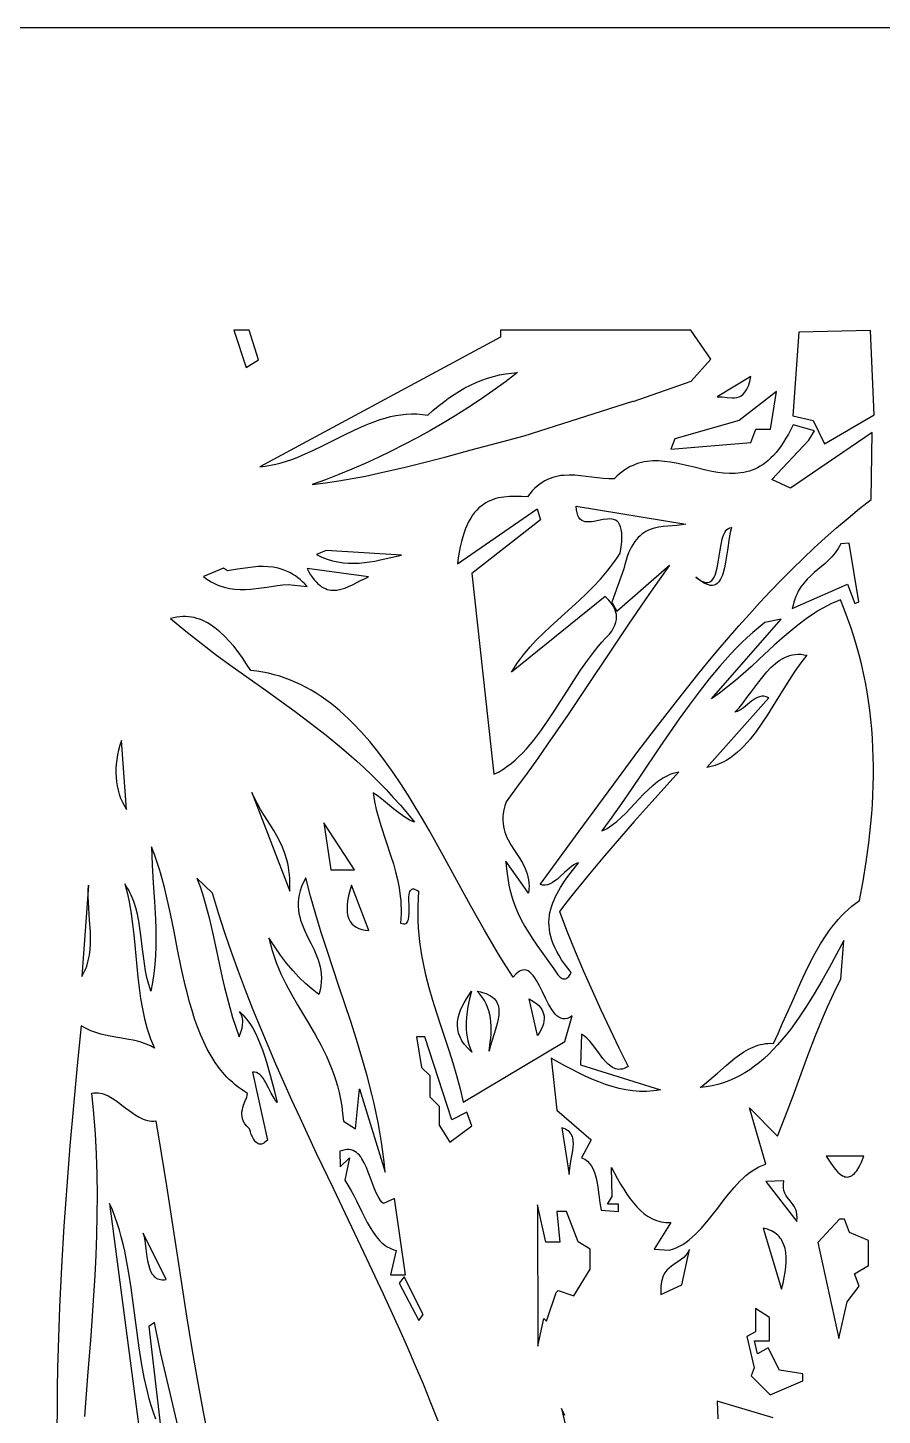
# Model space of a CAD drawing. Header units: metres. Extents: x 0 to 50, y -0.1 to 49.9.
# Drawn here: x 16.39 to 25.52, y 35.11 to 49.94 of the extents above; entities that cross this region are included whole.
import ezdxf

# ---------------------------------------------------------------- set-up
doc = ezdxf.new("R2010")
doc.units = ezdxf.units.M

msp = doc.modelspace()

# ---------------------------------------------------------------- linework, layer by layer
for points in [[(47, 49.940733), (3, 49.940733)], [(18.590911, 46.70711), (18.722612, 46.309403), (18.85451, 46.38999), (18.752898, 46.70711), (18.590911, 46.70711)], [(18.867595, 45.249042), (18.867595, 45.249042), (18.925374, 45.255249), (18.98282, 45.264554), (19.039957, 45.276719), (19.096807, 45.291504), (19.153391, 45.308671), (19.209733, 45.327981), (19.265853, 45.349195), (19.321775, 45.372075), (19.433112, 45.421874), (19.543922, 45.475468), (19.764666, 45.586398), (19.874956, 45.639912), (19.985429, 45.689579), (20.040789, 45.712372), (20.096261, 45.733486), (20.151867, 45.752683), (20.20763, 45.769724), (20.263572, 45.78437), (20.319714, 45.796382), (20.37608, 45.805521), (20.432691, 45.811549), (20.48957, 45.814226), (20.546738, 45.813314), (20.604218, 45.808574), (20.662032, 45.799766), (20.662032, 45.799766), (20.716976, 45.84911), (20.772497, 45.896046), (20.828617, 45.940494), (20.885359, 45.982371), (20.942742, 46.021596), (21.00079, 46.058087), (21.059524, 46.091764), (21.118966, 46.122543), (21.179137, 46.150344), (21.240059, 46.175085), (21.301753, 46.196685), (21.364243, 46.215062), (21.427548, 46.230133), (21.491692, 46.241819), (21.556695, 46.250037), (21.62258, 46.254705), (21.62258, 46.254705), (21.490953, 46.155677), (21.358539, 46.060174), (21.225346, 45.96813), (21.091379, 45.879483), (20.956646, 45.79417), (20.821152, 45.712126), (20.684905, 45.633287), (20.547912, 45.557591), (20.410178, 45.484974), (20.27171, 45.415372), (20.132516, 45.348721), (19.992601, 45.284958), (19.851973, 45.22402), (19.710637, 45.165842), (19.568601, 45.110361), (19.425871, 45.057514), (19.425871, 45.057514), (19.568668, 45.076082), (19.711194, 45.097863), (19.853474, 45.122567), (19.995531, 45.149906), (20.137389, 45.179591), (20.279072, 45.211332), (20.420605, 45.244842), (20.56201, 45.279832), (20.844536, 45.353094), (21.126841, 45.428809), (21.409116, 45.504666), (21.691553, 45.578354), (22.854973, 45.950825), (22.856194, 45.944622), (23.474943, 46.165214), (23.686765, 46.398566), (23.473325, 46.70711), (21.440355, 46.70711), (21.438618, 46.63445), (18.867595, 45.249042)], [(24.628513, 46.686414), (24.563383, 45.792296), (24.781638, 45.744356), (24.900943, 45.495377), (25.431782, 45.802037), (25.391223, 46.70433), (24.628513, 46.686414)], [(23.754687, 45.995458), (23.754687, 45.995458), (23.780505, 45.996167), (23.806869, 45.994874), (23.86038, 45.989482), (23.913511, 45.985688), (23.9394, 45.986393), (23.964554, 45.9899), (23.98876, 45.997009), (24.011803, 46.008522), (24.033471, 46.025239), (24.053549, 46.047961), (24.071825, 46.077488), (24.088085, 46.114622), (24.102116, 46.160163), (24.113704, 46.214913), (23.754687, 45.995458)], [(23.261107, 45.43752), (24.114727, 45.509718), (24.167545, 45.651514), (24.323232, 45.651514), (24.388053, 46.051762), (23.989464, 45.744241), (23.302191, 45.547815), (23.261107, 45.43752)], [(20.979846, 44.209623), (21.832282, 44.798272), (21.866955, 44.680584), (21.132427, 44.108886), (21.368536, 41.962384), (21.368536, 41.962384), (21.416369, 41.986454), (21.462835, 42.013752), (21.508012, 42.044101), (21.551976, 42.077324), (21.594806, 42.113246), (21.636579, 42.151691), (21.67737, 42.192481), (21.717259, 42.235441), (21.756321, 42.280394), (21.794634, 42.327164), (21.869321, 42.425449), (21.941938, 42.528888), (22.013102, 42.636068), (22.153539, 42.856014), (22.224047, 42.965958), (22.295572, 43.074004), (22.368729, 43.178739), (22.444137, 43.278755), (22.482878, 43.326552), (22.522413, 43.37264), (22.562819, 43.416842), (22.604173, 43.458984), (22.604173, 43.458984), (22.628445, 43.493465), (22.647596, 43.526253), (22.66195, 43.557447), (22.671829, 43.587143), (22.677555, 43.61544), (22.679454, 43.642435), (22.677846, 43.668225), (22.673056, 43.692909), (22.665405, 43.716583), (22.655219, 43.739346), (22.642818, 43.761296), (22.628527, 43.782529), (22.595564, 43.823236), (22.558914, 43.862251), (21.556395, 43.054002), (21.556395, 43.054002), (21.587203, 43.102753), (21.618886, 43.149609), (21.651391, 43.194701), (21.684667, 43.238161), (21.753324, 43.320712), (21.824443, 43.398314), (21.897609, 43.472022), (21.972407, 43.542889), (22.125244, 43.680313), (22.279638, 43.819015), (22.356382, 43.89148), (22.432273, 43.967424), (22.506894, 44.047902), (22.579833, 44.133967), (22.615542, 44.179424), (22.650675, 44.226672), (22.685179, 44.275845), (22.719004, 44.327072), (22.719004, 44.327072), (22.72848, 44.3922), (22.734084, 44.449406), (22.736045, 44.499162), (22.734596, 44.541943), (22.729967, 44.578221), (22.72239, 44.608469), (22.712095, 44.63316), (22.699315, 44.652768), (22.684279, 44.667766), (22.66722, 44.678626), (22.648369, 44.685823), (22.627956, 44.689828), (22.606212, 44.691115), (22.58337, 44.690157), (22.535313, 44.683399), (22.485633, 44.673339), (22.436181, 44.663762), (22.412118, 44.660337), (22.388805, 44.658452), (22.366474, 44.65858), (22.345355, 44.661195), (22.32568, 44.666768), (22.30768, 44.675774), (22.291586, 44.688686), (22.27763, 44.705976), (22.266041, 44.728118), (22.257053, 44.755585), (22.250895, 44.788849), (22.247799, 44.828385), (23.419838, 44.634893), (23.419838, 44.634893), (23.372008, 44.627571), (23.323542, 44.622558), (23.225981, 44.614903), (23.177524, 44.609985), (23.129709, 44.602824), (23.082855, 44.592282), (23.037281, 44.577219), (23.015074, 44.567638), (22.993307, 44.5565), (22.972019, 44.543663), (22.951251, 44.528985), (22.931043, 44.512323), (22.911434, 44.493536), (22.892464, 44.472482), (22.874174, 44.449017), (22.856603, 44.423), (22.839791, 44.394288), (22.823777, 44.36274), (22.808603, 44.328213), (22.794308, 44.290565), (22.780931, 44.249653), (22.768513, 44.205335), (22.757093, 44.15747), (22.628065, 43.80058), (22.681632, 43.705403), (23.246737, 44.196705), (23.246737, 44.196705), (23.135889, 44.041123), (23.025929, 43.883979), (22.808094, 43.566064), (22.592071, 43.245073), (22.3767, 42.923124), (22.16082, 42.602332), (21.943271, 42.284814), (21.833509, 42.127944), (21.722894, 41.972685), (21.611281, 41.819303), (21.498526, 41.668061), (21.498526, 41.668061), (21.485424, 41.624429), (21.475718, 41.583018), (21.469201, 41.543692), (21.465666, 41.506313), (21.464907, 41.470744), (21.466719, 41.436846), (21.470893, 41.404482), (21.477224, 41.373515), (21.485506, 41.343806), (21.495531, 41.31522), (21.507094, 41.287617), (21.519987, 41.26086), (21.548941, 41.209335), (21.580741, 41.159545), (21.646272, 41.060763), (21.6767, 41.009571), (21.703367, 40.95571), (21.714774, 40.927435), (21.724621, 40.898081), (21.732702, 40.867508), (21.738811, 40.835581), (21.74274, 40.802161), (21.744284, 40.767111), (21.743236, 40.730294), (21.73939, 40.69157), (21.497239, 41.033078), (21.497239, 41.033078), (21.500825, 40.978574), (21.505911, 40.925856), (21.512437, 40.874852), (21.520341, 40.825491), (21.529563, 40.777702), (21.54004, 40.731411), (21.564519, 40.643039), (21.593289, 40.559801), (21.62586, 40.481122), (21.661743, 40.406427), (21.700449, 40.335141), (21.741489, 40.266689), (21.784374, 40.200496), (21.828614, 40.135987), (21.87372, 40.072588), (21.964574, 39.946817), (22.009344, 39.883296), (22.053023, 39.818584), (22.053023, 39.818584), (22.064545, 39.80469), (22.075699, 39.793619), (22.086491, 39.785206), (22.096926, 39.779284), (22.107007, 39.775689), (22.116739, 39.774254), (22.126128, 39.774815), (22.135177, 39.777204), (22.143891, 39.781258), (22.152275, 39.786809), (22.168072, 39.801743), (22.182604, 39.82068), (22.195908, 39.842297), (22.195908, 39.842297), (22.15783, 39.889518), (22.123424, 39.935591), (22.092586, 39.980562), (22.065209, 40.024479), (22.041188, 40.067388), (22.020416, 40.109337), (22.002788, 40.150373), (21.988197, 40.190542), (21.976538, 40.229892), (21.967705, 40.268469), (21.961591, 40.30632), (21.958091, 40.343494), (21.957098, 40.380035), (21.958508, 40.415993), (21.962214, 40.451413), (21.968109, 40.486342), (21.976088, 40.520828), (21.986046, 40.554918), (21.997876, 40.588658), (22.011471, 40.622095), (22.026727, 40.655277), (22.043537, 40.688251), (22.081397, 40.753761), (22.124202, 40.819001), (22.171104, 40.884348), (22.221258, 40.950177), (22.273813, 41.016863), (22.273813, 41.016863), (22.249007, 41.007205), (22.224106, 40.993338), (22.199107, 40.976025), (22.174003, 40.956026), (22.123454, 40.911016), (22.072413, 40.864401), (22.046692, 40.842394), (22.02083, 40.822269), (21.994821, 40.804789), (21.968659, 40.790713), (21.942338, 40.780804), (21.915851, 40.775823), (21.902544, 40.775418), (21.889193, 40.77653), (21.875798, 40.779256), (21.862358, 40.783689), (21.862358, 40.783689), (22.280584, 41.354327), (22.69849, 41.923344), (22.908453, 42.204985), (23.119694, 42.483508), (23.332663, 42.758009), (23.547813, 43.027584), (23.656347, 43.160241), (23.765596, 43.291328), (23.875617, 43.420732), (23.986465, 43.548338), (24.098197, 43.674035), (24.210871, 43.797709), (24.324542, 43.919248), (24.439267, 44.038538), (24.555102, 44.155466), (24.672105, 44.269919), (24.790331, 44.381784), (24.909836, 44.490949), (25.030679, 44.597299), (25.152914, 44.700723), (25.2766, 44.801107), (25.401791, 44.898338), (25.409593, 45.614232), (24.538946, 45.021596), (24.338423, 45.111529), (24.733797, 45.532386), (24.796193, 45.632892), (24.564877, 45.698611), (24.564877, 45.698611), (24.540093, 45.646665), (24.514922, 45.598038), (24.489376, 45.552636), (24.463465, 45.510362), (24.437201, 45.471123), (24.410593, 45.434823), (24.383654, 45.401369), (24.356395, 45.370666), (24.328825, 45.342618), (24.300956, 45.317132), (24.272799, 45.294112), (24.244366, 45.273463), (24.215666, 45.255093), (24.18671, 45.238904), (24.157511, 45.224803), (24.128078, 45.212696), (24.098423, 45.202487), (24.068556, 45.194081), (24.038488, 45.187385), (24.008232, 45.182303), (23.947192, 45.176605), (23.885526, 45.176227), (23.82332, 45.180414), (23.760662, 45.188408), (23.697638, 45.199451), (23.634338, 45.212787), (23.507255, 45.243304), (23.380112, 45.273901), (23.316737, 45.287335), (23.25361, 45.298518), (23.190817, 45.30669), (23.128447, 45.311096), (23.066588, 45.310977), (23.005325, 45.305576), (22.974945, 45.300658), (22.944748, 45.294135), (22.914743, 45.285914), (22.884943, 45.275898), (22.855357, 45.263994), (22.825998, 45.250107), (22.796875, 45.234142), (22.768, 45.216005), (22.739384, 45.1956), (22.711037, 45.172833), (22.682971, 45.14761), (22.655197, 45.119835), (22.655197, 45.119835), (22.595832, 45.120211), (22.535949, 45.124114), (22.475695, 45.130434), (22.415219, 45.138059), (22.294191, 45.152782), (22.233935, 45.157658), (22.174049, 45.159395), (22.11468, 45.156883), (22.085236, 45.153686), (22.055977, 45.14901), (22.026921, 45.142716), (21.998087, 45.134666), (21.969493, 45.124719), (21.941159, 45.112739), (21.913102, 45.098584), (21.88534, 45.082118), (21.857893, 45.0632), (21.830779, 45.041693), (21.804017, 45.017456), (21.777624, 44.990352), (21.75162, 44.960241), (21.726022, 44.926984), (21.726022, 44.926984), (21.662039, 44.930427), (21.598948, 44.93198), (21.537054, 44.930667), (21.476661, 44.925515), (21.418075, 44.91555), (21.389554, 44.908458), (21.361599, 44.899798), (21.334247, 44.889447), (21.307537, 44.877283), (21.281507, 44.863186), (21.256194, 44.847033), (21.231638, 44.828702), (21.207875, 44.808072), (21.184943, 44.78502), (21.162882, 44.759426), (21.141729, 44.731167), (21.121522, 44.700122), (21.102298, 44.666169), (21.084097, 44.629185), (21.066956, 44.58905), (21.050913, 44.545641), (21.036006, 44.498837), (21.022274, 44.448515), (21.009753, 44.394555), (20.998483, 44.336834), (20.988501, 44.27523), (20.979846, 44.209623)], [(23.908471, 44.600175), (23.908471, 44.600175), (23.894741, 44.54508), (23.883294, 44.485082), (23.864124, 44.357088), (23.844708, 44.22962), (23.832955, 44.17028), (23.818796, 44.116106), (23.81057, 44.091481), (23.80145, 44.068778), (23.791337, 44.048205), (23.780135, 44.029973), (23.767745, 44.014292), (23.754069, 44.001371), (23.739011, 43.991421), (23.722472, 43.98465), (23.704355, 43.981269), (23.684562, 43.981488), (23.662995, 43.985516), (23.639556, 43.993564), (23.614148, 44.00584), (23.586674, 44.022555), (23.557035, 44.043919), (23.525134, 44.070142), (23.525134, 44.070142), (23.555491, 44.047236), (23.583067, 44.030302), (23.608022, 44.018997), (23.630516, 44.01298), (23.650707, 44.011906), (23.668755, 44.015435), (23.684821, 44.023223), (23.699062, 44.034928), (23.71164, 44.050206), (23.722713, 44.068717), (23.73244, 44.090116), (23.740982, 44.114062), (23.755147, 44.168222), (23.766484, 44.228458), (23.785775, 44.356192), (23.796282, 44.418209), (23.809065, 44.475338), (23.816708, 44.501214), (23.825399, 44.524841), (23.835297, 44.545875), (23.846561, 44.563974), (23.859351, 44.578797), (23.873826, 44.589999), (23.890146, 44.597239), (23.908471, 44.600175)], [(19.47436, 44.309804), (19.47436, 44.309804), (19.531071, 44.282607), (19.587782, 44.260712), (19.644494, 44.24375), (19.701205, 44.231355), (19.757917, 44.22316), (19.814628, 44.218796), (19.87134, 44.217897), (19.928051, 44.220095), (19.984762, 44.225023), (20.041474, 44.232313), (20.098185, 44.241598), (20.154897, 44.252511), (20.268319, 44.27775), (20.381742, 44.30509), (19.57518, 44.352319), (19.47436, 44.309804)], [(24.55712, 43.733006), (25.147729, 43.994476), (25.224823, 43.787504), (25.266924, 43.803494), (25.163172, 44.433519), (25.074359, 44.425514), (25.074359, 44.425514), (25.060749, 44.398842), (25.046267, 44.373733), (25.014969, 44.32771), (24.981031, 44.286455), (24.945021, 44.248975), (24.907502, 44.21428), (24.869042, 44.18138), (24.791559, 44.116996), (24.753668, 44.083531), (24.717099, 44.047895), (24.682417, 44.009098), (24.650188, 43.966149), (24.620978, 43.918056), (24.607682, 43.891771), (24.595352, 43.863829), (24.584061, 43.834105), (24.573878, 43.802475), (24.564874, 43.768817), (24.55712, 43.733006)], [(18.478809, 44.165501), (18.26446, 44.076786), (18.26446, 44.076786), (18.292091, 44.055981), (18.319797, 44.037193), (18.347575, 44.020337), (18.375422, 44.005328), (18.403334, 43.992081), (18.431308, 43.980512), (18.487431, 43.962065), (18.543762, 43.94931), (18.600277, 43.941568), (18.656948, 43.938161), (18.71375, 43.938409), (18.770656, 43.941635), (18.827641, 43.94716), (18.941738, 43.962391), (19.055832, 43.978675), (19.112812, 43.985515), (19.169712, 43.990583), (19.374416, 43.969059), (19.374416, 43.969059), (19.349292, 43.99584), (19.324006, 44.020453), (19.298564, 44.042975), (19.272973, 44.063483), (19.247238, 44.082056), (19.221366, 44.098771), (19.195363, 44.113705), (19.169236, 44.126936), (19.116635, 44.148598), (19.063611, 44.164377), (19.010217, 44.174894), (18.956503, 44.180768), (18.902519, 44.18262), (18.848316, 44.181069), (18.793945, 44.176736), (18.739456, 44.17024), (18.630326, 44.153241), (18.521332, 44.135034), (18.478809, 44.165501)], [(19.372182, 44.16235), (19.372182, 44.16235), (19.391098, 44.126994), (19.410175, 44.09503), (19.429408, 44.066329), (19.44879, 44.040763), (19.468316, 44.018202), (19.487979, 43.998517), (19.507772, 43.981579), (19.52769, 43.967258), (19.547727, 43.955425), (19.567876, 43.945951), (19.588132, 43.938706), (19.608487, 43.933562), (19.628936, 43.93039), (19.649473, 43.929059), (19.670092, 43.92944), (19.690785, 43.931405), (19.732374, 43.939569), (19.774189, 43.952515), (19.816183, 43.96921), (19.858304, 43.98862), (19.942735, 44.031448), (19.984944, 44.052799), (20.027085, 44.072728), (19.372182, 44.16235)], [(23.692181, 42.769426), (24.437857, 43.621522), (24.262045, 43.583695), (24.262045, 43.583695), (24.198496, 43.532273), (24.136061, 43.478663), (24.074689, 43.422965), (24.014327, 43.365281), (23.954923, 43.305714), (23.896426, 43.244365), (23.838783, 43.181335), (23.781943, 43.116728), (23.670462, 42.983186), (23.561568, 42.844553), (23.454844, 42.701645), (23.349874, 42.555276), (23.246243, 42.40626), (23.143535, 42.255413), (22.939226, 41.951483), (22.836792, 41.80003), (22.733619, 41.650004), (22.629289, 41.502221), (22.523387, 41.357495), (22.523387, 41.357495), (22.550837, 41.369924), (22.577741, 41.384159), (22.604141, 41.400067), (22.63008, 41.417515), (22.680747, 41.456492), (22.730084, 41.500022), (22.778435, 41.547036), (22.82614, 41.596466), (22.920988, 41.698297), (22.968815, 41.748561), (23.017369, 41.796965), (23.06699, 41.84244), (23.118023, 41.883918), (23.170809, 41.920331), (23.197967, 41.936303), (23.225691, 41.950608), (23.254026, 41.963112), (23.283012, 41.973682), (23.312695, 41.982184), (23.343115, 41.988484), (23.343115, 41.988484), (23.027875, 41.635291), (22.868937, 41.457108), (22.709412, 41.276031), (22.549517, 41.090685), (22.389471, 40.899692), (22.229493, 40.701676), (22.149597, 40.599604), (22.0698, 40.49526), (22.0698, 40.49526), (22.152174, 40.280098), (22.23806, 40.067727), (22.327023, 39.857904), (22.418629, 39.650392), (22.512445, 39.44495), (22.608038, 39.24134), (22.704973, 39.03932), (22.802817, 38.838653), (22.802817, 38.838653), (22.78165, 38.826791), (22.761237, 38.817981), (22.741541, 38.812065), (22.72252, 38.808883), (22.704136, 38.808277), (22.686349, 38.810088), (22.669119, 38.814155), (22.652408, 38.82032), (22.636176, 38.828425), (22.620384, 38.838308), (22.58996, 38.862779), (22.560821, 38.892458), (22.532652, 38.926073), (22.477961, 39.000017), (22.423366, 39.074427), (22.395315, 39.108624), (22.366343, 39.139117), (22.336133, 39.164633), (22.320466, 39.175128), (22.304371, 39.183901), (22.295894, 38.856546), (23.147219, 38.588342), (23.147219, 38.588342), (23.109925, 38.58217), (23.072748, 38.577524), (22.998721, 38.572636), (22.925089, 38.573324), (22.8518, 38.579235), (22.778804, 38.590013), (22.706051, 38.605305), (22.63349, 38.624756), (22.561072, 38.648013), (22.488745, 38.674721), (22.41646, 38.704526), (22.344165, 38.737074), (22.271811, 38.77201), (22.199347, 38.80898), (22.126723, 38.847631), (21.980793, 38.928557), (22.039716, 38.373019), (22.406698, 38.056559), (22.30571, 37.864535), (22.30571, 37.864535), (22.3229, 37.856752), (22.338859, 37.847838), (22.353641, 37.837845), (22.367302, 37.826821), (22.391473, 37.801881), (22.411809, 37.773421), (22.428745, 37.741838), (22.442715, 37.707533), (22.454154, 37.670907), (22.463499, 37.632359), (22.471185, 37.592288), (22.477646, 37.551096), (22.488635, 37.466944), (22.49995, 37.383103), (22.506818, 37.342298), (22.515072, 37.302771), (22.700609, 37.287949), (22.700609, 37.369148), (22.582986, 37.369148), (22.631922, 37.447974), (22.62705, 37.760045), (22.62705, 37.760045), (22.690717, 37.639791), (22.723101, 37.582537), (22.756079, 37.527634), (22.789821, 37.475407), (22.824497, 37.426181), (22.860279, 37.380283), (22.897336, 37.338038), (22.935838, 37.299772), (22.975957, 37.26581), (23.017862, 37.236479), (23.061724, 37.212105), (23.107714, 37.193012), (23.131559, 37.185549), (23.156001, 37.179528), (23.181059, 37.174991), (23.206756, 37.171977), (23.233112, 37.170529), (23.260149, 37.170686), (23.080852, 36.886551), (23.239888, 36.875151), (23.239888, 36.875151), (23.278727, 36.886261), (23.316351, 36.900646), (23.352839, 36.918093), (23.38827, 36.938388), (23.422724, 36.961316), (23.45628, 36.986664), (23.489017, 37.014219), (23.521013, 37.043766), (23.55235, 37.075092), (23.583104, 37.107983), (23.643186, 37.177605), (23.701893, 37.25092), (23.759857, 37.326219), (23.817713, 37.401792), (23.876094, 37.475927), (23.935634, 37.546915), (23.996966, 37.613046), (24.028502, 37.643755), (24.060724, 37.672608), (24.093711, 37.699392), (24.127542, 37.723892), (24.162295, 37.745895), (24.198052, 37.765187), (24.23489, 37.781554), (24.272889, 37.794782), (24.099063, 38.397579), (24.399846, 38.096159), (24.399846, 38.096159), (24.483702, 38.310794), (24.564803, 38.526832), (24.72459, 38.957335), (24.806201, 39.168913), (24.890908, 39.376116), (24.93488, 39.477626), (24.980174, 39.5775), (25.026973, 39.675558), (25.075461, 39.77162), (25.109167, 40.184311), (25.109167, 40.184311), (25.031063, 40.038317), (24.952425, 39.894248), (24.872853, 39.75306), (24.791946, 39.61571), (24.709304, 39.483156), (24.624528, 39.356355), (24.581214, 39.295411), (24.537216, 39.236264), (24.492483, 39.179034), (24.446967, 39.123841), (24.400617, 39.070803), (24.353383, 39.020042), (24.305215, 38.971676), (24.256063, 38.925825), (24.205876, 38.882609), (24.154605, 38.842148), (24.1022, 38.80456), (24.04861, 38.769967), (23.993786, 38.738486), (23.937678, 38.710239), (23.880235, 38.685345), (23.821408, 38.663923), (23.761146, 38.646093), (23.6994, 38.631975), (23.636119, 38.621688), (23.571253, 38.615352), (23.571253, 38.615352), (23.619342, 38.651072), (23.666656, 38.689056), (23.759725, 38.769154), (23.851995, 38.850323), (23.898309, 38.889646), (23.944998, 38.92724), (23.992254, 38.96244), (24.040269, 38.99458), (24.089235, 39.022996), (24.139342, 39.047021), (24.190783, 39.065991), (24.217064, 39.073371), (24.24375, 39.079239), (24.270866, 39.083509), (24.298434, 39.0861), (24.32648, 39.086928), (24.355028, 39.08591), (24.355028, 39.08591), (24.405311, 39.192556), (24.454356, 39.301044), (24.550628, 39.520676), (24.647635, 39.739071), (24.697599, 39.846013), (24.749168, 39.950497), (24.802816, 40.051805), (24.859017, 40.149221), (24.918245, 40.242028), (24.949142, 40.286479), (24.980974, 40.329509), (25.013799, 40.371029), (25.047678, 40.410949), (25.082668, 40.449179), (25.11883, 40.48563), (25.156223, 40.520212), (25.194905, 40.552836), (25.234936, 40.583411), (25.276376, 40.611849), (25.276376, 40.611849), (25.314476, 40.819231), (25.347544, 41.025709), (25.375202, 41.231291), (25.397076, 41.435984), (25.405726, 41.537999), (25.41279, 41.639796), (25.418219, 41.741374), (25.421967, 41.842735), (25.423988, 41.943879), (25.424233, 42.044808), (25.422656, 42.145523), (25.419211, 42.246024), (25.41385, 42.346313), (25.406525, 42.44639), (25.397191, 42.546257), (25.3858, 42.645914), (25.372305, 42.745363), (25.35666, 42.844604), (25.338817, 42.943639), (25.318729, 43.042468), (25.296349, 43.141092), (25.27163, 43.239513), (25.244526, 43.337731), (25.214989, 43.435747), (25.182973, 43.533562), (25.14843, 43.631178), (25.111314, 43.728595), (25.071576, 43.825814), (25.071576, 43.825814), (25.023594, 43.806734), (24.976297, 43.785633), (24.929646, 43.762622), (24.883606, 43.737813), (24.838139, 43.71132), (24.793208, 43.683253), (24.704809, 43.622852), (24.618111, 43.557507), (24.53282, 43.488117), (24.448639, 43.415581), (24.365273, 43.340797), (24.199801, 43.18808), (24.117104, 43.111944), (24.034039, 43.037154), (23.95031, 42.964609), (23.865621, 42.895207), (23.779677, 42.829846), (23.692181, 42.769426)], [(17.912951, 43.627305), (17.912951, 43.627305), (17.994117, 43.558769), (18.075768, 43.491802), (18.240339, 43.361955), (18.406293, 43.236538), (18.573257, 43.114323), (18.908732, 42.874592), (19.0765, 42.754622), (19.243793, 42.632947), (19.410239, 42.508339), (19.575468, 42.379571), (19.739107, 42.245417), (19.820214, 42.175937), (19.900785, 42.104649), (19.980773, 42.031402), (20.060131, 41.956041), (20.138813, 41.878413), (20.216773, 41.798365), (20.293964, 41.715744), (20.37034, 41.630395), (20.445854, 41.542166), (20.52046, 41.450903), (20.52046, 41.450903), (20.491428, 41.46268), (20.462846, 41.476672), (20.434658, 41.492624), (20.406807, 41.510282), (20.351894, 41.549696), (20.297659, 41.592875), (20.189424, 41.682376), (20.134526, 41.724622), (20.078509, 41.76248), (20.078509, 41.76248), (20.093184, 41.67222), (20.112045, 41.584545), (20.134299, 41.498998), (20.15915, 41.41512), (20.213459, 41.250539), (20.26861, 41.087139), (20.294512, 41.004736), (20.318238, 40.921254), (20.338993, 40.836235), (20.355982, 40.749221), (20.368407, 40.659753), (20.372661, 40.613956), (20.375476, 40.567374), (20.376752, 40.519949), (20.376391, 40.471625), (20.374292, 40.422344), (20.370357, 40.372049), (20.370357, 40.372049), (20.387936, 40.365834), (20.403204, 40.363226), (20.416318, 40.363971), (20.427436, 40.367818), (20.436712, 40.374517), (20.444304, 40.383814), (20.450369, 40.395459), (20.455062, 40.4092), (20.460962, 40.441962), (20.463254, 40.480087), (20.46203, 40.564376), (20.461016, 40.606513), (20.461405, 40.645961), (20.464447, 40.680707), (20.467355, 40.695688), (20.471397, 40.708738), (20.476727, 40.719606), (20.483504, 40.72804), (20.491884, 40.733789), (20.502023, 40.7366), (20.514077, 40.736223), (20.528204, 40.732406), (20.54456, 40.724897), (20.5633, 40.713444), (20.5633, 40.713444), (20.557887, 40.632059), (20.555014, 40.552176), (20.554558, 40.473715), (20.556397, 40.396597), (20.560408, 40.320742), (20.566468, 40.246071), (20.574455, 40.172504), (20.584245, 40.099962), (20.595715, 40.028364), (20.608744, 39.957632), (20.638984, 39.818445), (20.673983, 39.681763), (20.712757, 39.546951), (20.754325, 39.413372), (20.797705, 39.280388), (20.885968, 39.013661), (20.928887, 38.878645), (20.969688, 38.741677), (21.007389, 38.602121), (21.041006, 38.459341), (22.128305, 39.106878), (22.205836, 39.380209), (22.205836, 39.380209), (22.178892, 39.362666), (22.153297, 39.351785), (22.128965, 39.347096), (22.105805, 39.348129), (22.083732, 39.354416), (22.062655, 39.365487), (22.042488, 39.380873), (22.023142, 39.400104), (22.004529, 39.422711), (21.98656, 39.448224), (21.969149, 39.476175), (21.952206, 39.506093), (21.919373, 39.569954), (21.887356, 39.636054), (21.855451, 39.700637), (21.822952, 39.759948), (21.80626, 39.786453), (21.789155, 39.810231), (21.771549, 39.830814), (21.753354, 39.847732), (21.734482, 39.860516), (21.714845, 39.868696), (21.694354, 39.871802), (21.672921, 39.869367), (21.650459, 39.860919), (21.626879, 39.84599), (21.602092, 39.82411), (21.576012, 39.79481), (21.576012, 39.79481), (21.497145, 39.916048), (21.419692, 40.04032), (21.343457, 40.167203), (21.26824, 40.29627), (21.120072, 40.559259), (20.973601, 40.825886), (20.827244, 41.092751), (20.679415, 41.356453), (20.604454, 41.486055), (20.52853, 41.613591), (20.451446, 41.738636), (20.373004, 41.860765), (20.293005, 41.979553), (20.211251, 42.094575), (20.127544, 42.205405), (20.041687, 42.311618), (19.953481, 42.412791), (19.862727, 42.508496), (19.816333, 42.554166), (19.769228, 42.59831), (19.721388, 42.640875), (19.672786, 42.681807), (19.6234, 42.721054), (19.573203, 42.758563), (19.522171, 42.794279), (19.47028, 42.828151), (19.417504, 42.860125), (19.363819, 42.890147), (19.3092, 42.918166), (19.253622, 42.944127), (19.197061, 42.967977), (19.139492, 42.989664), (19.08089, 43.009134), (19.021229, 43.026333), (18.960487, 43.04121), (18.898637, 43.053711), (18.835655, 43.063782), (18.771516, 43.071371), (18.771516, 43.071371), (18.726803, 43.140292), (18.681407, 43.206694), (18.635219, 43.270139), (18.588129, 43.330192), (18.540028, 43.386417), (18.490807, 43.438375), (18.440357, 43.485632), (18.388568, 43.527749), (18.335331, 43.564292), (18.308135, 43.580336), (18.280536, 43.594822), (18.252521, 43.607696), (18.224076, 43.618904), (18.195186, 43.62839), (18.165839, 43.6361), (18.136021, 43.64198), (18.105718, 43.645975), (18.074916, 43.648031), (18.043602, 43.648092), (18.011762, 43.646105), (17.979383, 43.642014), (17.94645, 43.635766), (17.912951, 43.627305)], [(24.711599, 43.233703), (24.711599, 43.233703), (24.647468, 43.151948), (24.585705, 43.064989), (24.525729, 42.974137), (24.466959, 42.880702), (24.35071, 42.691322), (24.292068, 42.597997), (24.232305, 42.50733), (24.17084, 42.420629), (24.107091, 42.339206), (24.074178, 42.300883), (24.040476, 42.26437), (24.005913, 42.229832), (23.970415, 42.197432), (23.93391, 42.167334), (23.896326, 42.139701), (23.857588, 42.114698), (23.817626, 42.092487), (23.776366, 42.073234), (23.733735, 42.057102), (23.689661, 42.044253), (23.644071, 42.034853), (24.305518, 42.779256), (24.305518, 42.779256), (24.279541, 42.790398), (24.254601, 42.795746), (24.230572, 42.795949), (24.207328, 42.791653), (24.184744, 42.783506), (24.162694, 42.772155), (24.141054, 42.758247), (24.119698, 42.742431), (24.077337, 42.70766), (24.034607, 42.673021), (24.012791, 42.657369), (23.990506, 42.643692), (23.967628, 42.632638), (23.944031, 42.624853), (23.944031, 42.624853), (23.988096, 42.673674), (24.031027, 42.726107), (24.073176, 42.781068), (24.1149, 42.837477), (24.198491, 42.950313), (24.241067, 43.004578), (24.284638, 43.055964), (24.329558, 43.103392), (24.376183, 43.14578), (24.400245, 43.164745), (24.424867, 43.182046), (24.450092, 43.197545), (24.475965, 43.211109), (24.50253, 43.222601), (24.529832, 43.231887), (24.557915, 43.238832), (24.586824, 43.2433), (24.616602, 43.245156), (24.647294, 43.244266), (24.678945, 43.240493), (24.711599, 43.233703)], [(17.388287, 42.323698), (17.388287, 42.323698), (17.372551, 42.271857), (17.359185, 42.220647), (17.348231, 42.170096), (17.339731, 42.120233), (17.333727, 42.071084), (17.330261, 42.022678), (17.329375, 41.975042), (17.331112, 41.928204), (17.335512, 41.882192), (17.34262, 41.837033), (17.352475, 41.792754), (17.365121, 41.749385), (17.3806, 41.706952), (17.398952, 41.665483), (17.420222, 41.625006), (17.44445, 41.585548), (17.388287, 42.323698)], [(18.783701, 41.768838), (19.186584, 40.712869), (19.186584, 40.712869), (19.188536, 40.760286), (19.188675, 40.805905), (19.187089, 40.849815), (19.183866, 40.892101), (19.179092, 40.93285), (19.172855, 40.972148), (19.165243, 41.010083), (19.156342, 41.046741), (19.135028, 41.116574), (19.10961, 41.182339), (19.08079, 41.24473), (19.049266, 41.304441), (19.015738, 41.362164), (18.980906, 41.418594), (18.910128, 41.530346), (18.87558, 41.587056), (18.842527, 41.645245), (18.811667, 41.705608), (18.783701, 41.768838)], [(19.549815, 41.442698), (19.627296, 40.941933), (19.877779, 40.941933), (19.549815, 41.442698)], [(17.708579, 41.188126), (17.708579, 41.188126), (17.712034, 41.090707), (17.716934, 40.993227), (17.729388, 40.798241), (17.742582, 40.603478), (17.753153, 40.409251), (17.756406, 40.312436), (17.757742, 40.215873), (17.756742, 40.1196), (17.752985, 40.023656), (17.746053, 39.92808), (17.735523, 39.832912), (17.720977, 39.73819), (17.701994, 39.643953), (17.701994, 39.643953), (17.679886, 39.715427), (17.661725, 39.788662), (17.646804, 39.863286), (17.634414, 39.938925), (17.614394, 40.091753), (17.595996, 40.244158), (17.585634, 40.319267), (17.573552, 40.39315), (17.559041, 40.465433), (17.541393, 40.535742), (17.519899, 40.603703), (17.493851, 40.668943), (17.478897, 40.700426), (17.46254, 40.731089), (17.444689, 40.760884), (17.425257, 40.789766), (17.425257, 40.789766), (17.43968, 40.738236), (17.452747, 40.685976), (17.475239, 40.579476), (17.493584, 40.470678), (17.508632, 40.359995), (17.521232, 40.247839), (17.532233, 40.134623), (17.552839, 39.906658), (17.564143, 39.792735), (17.577247, 39.679401), (17.593002, 39.567069), (17.612256, 39.45615), (17.635859, 39.347058), (17.649558, 39.293325), (17.664662, 39.240204), (17.681278, 39.187746), (17.699513, 39.136001), (17.719472, 39.085023), (17.741262, 39.034862), (17.741262, 39.034862), (17.697652, 39.059354), (17.653119, 39.079414), (17.607709, 39.09572), (17.561469, 39.108951), (17.514444, 39.119785), (17.46668, 39.128898), (17.369119, 39.144679), (17.269154, 39.161717), (17.218384, 39.172402), (17.16715, 39.185436), (17.115499, 39.201496), (17.063476, 39.22126), (17.011128, 39.245406), (16.958499, 39.274613), (16.958499, 39.274613), (16.915786, 38.848112), (16.87558, 38.420453), (16.838345, 37.991672), (16.804544, 37.561802), (16.774642, 37.130875), (16.7491, 36.698926), (16.728382, 36.265989), (16.712952, 35.832097), (16.707365, 35.614804), (16.703274, 35.397285), (16.700736, 35.179543), (16.699809, 34.961585)], [(20.774084, 35.046891), (20.695422, 35.24605), (20.614864, 35.443248), (20.532585, 35.638665), (20.448759, 35.832485), (20.363561, 36.024888), (20.189744, 36.406173), (20.012529, 36.783976), (19.653486, 37.534955), (19.474447, 37.91104), (19.297589, 38.289463), (19.210415, 38.480006), (19.124309, 38.671678), (19.039446, 38.864663), (18.956, 39.059141), (18.874146, 39.255295), (18.794058, 39.453306), (18.71591, 39.653356), (18.639877, 39.855628), (18.566133, 40.060303), (18.494852, 40.267562), (18.42621, 40.477589), (18.360379, 40.690564), (18.195169, 40.852882), (18.195169, 40.852882), (18.231936, 40.752735), (18.265214, 40.650505), (18.295509, 40.546471), (18.323326, 40.440914), (18.349171, 40.334114), (18.373551, 40.226351), (18.419937, 40.009055), (18.466532, 39.791267), (18.491173, 39.682888), (18.517383, 39.575227), (18.54567, 39.468563), (18.576539, 39.363176), (18.610495, 39.259346), (18.648045, 39.157353), (18.648045, 39.157353), (18.668603, 39.21766), (18.677546, 39.248869), (18.683675, 39.281207), (18.685543, 39.314996), (18.684429, 39.332535), (18.681708, 39.350555), (18.677201, 39.369099), (18.670726, 39.388205), (18.662103, 39.407913), (18.651151, 39.428265), (18.651151, 39.428265), (18.690269, 39.389323), (18.726582, 39.346309), (18.760289, 39.299467), (18.791588, 39.249041), (18.820674, 39.195275), (18.847747, 39.138413), (18.873003, 39.078699), (18.89664, 39.016377), (18.918856, 38.951691), (18.939848, 38.884886), (18.97895, 38.745891), (19.015527, 38.601344), (19.051158, 38.453198), (19.051158, 38.453198), (19.035241, 38.476025), (19.019924, 38.500982), (18.990524, 38.555185), (18.961825, 38.611591), (18.932693, 38.66599), (18.91761, 38.691119), (18.901994, 38.714166), (18.885703, 38.734604), (18.868595, 38.751907), (18.850529, 38.765548), (18.831363, 38.775001), (18.810955, 38.779737), (18.789163, 38.779232), (18.948267, 38.053488), (18.948267, 38.053488), (18.935428, 38.040294), (18.922575, 38.029207), (18.909733, 38.020366), (18.89693, 38.01391), (18.884191, 38.009979), (18.871544, 38.008712), (18.859014, 38.010247), (18.846629, 38.014726), (18.834415, 38.022287), (18.822397, 38.033069), (18.810604, 38.047212), (18.79906, 38.064855), (18.787794, 38.086138), (18.77683, 38.111199), (18.766196, 38.140179), (18.755919, 38.173217), (18.755919, 38.173217), (18.729274, 38.199979), (18.708713, 38.226515), (18.69366, 38.252785), (18.68354, 38.278749), (18.677778, 38.304367), (18.6758, 38.329599), (18.67703, 38.354406), (18.680894, 38.378746), (18.686817, 38.40258), (18.694224, 38.425868), (18.711191, 38.470645), (18.727195, 38.512757), (18.733399, 38.532714), (18.737638, 38.551884), (18.737638, 38.551884), (18.702543, 38.572987), (18.668664, 38.595371), (18.635971, 38.619006), (18.604434, 38.64386), (18.574024, 38.669902), (18.544711, 38.6971), (18.516466, 38.725425), (18.489259, 38.754844), (18.43784, 38.816841), (18.390218, 38.882843), (18.346155, 38.9526), (18.305415, 39.025863), (18.26776, 39.102384), (18.232955, 39.181912), (18.200762, 39.264198), (18.170944, 39.348994), (18.143265, 39.436051), (18.117486, 39.525118), (18.093373, 39.615947), (18.070687, 39.708288), (18.028651, 39.896513), (17.989483, 40.087797), (17.951287, 40.280148), (17.91217, 40.471572), (17.870236, 40.660075), (17.84762, 40.752608), (17.823589, 40.843664), (17.797907, 40.932993), (17.770336, 41.020346), (17.740639, 41.105473), (17.708579, 41.188126)], [(19.358279, 40.856582), (19.358279, 40.856582), (19.333478, 40.808937), (19.313545, 40.762861), (19.29818, 40.718251), (19.287085, 40.675008), (19.279963, 40.633031), (19.276513, 40.592218), (19.276438, 40.55247), (19.27944, 40.513686), (19.285219, 40.475764), (19.293477, 40.438605), (19.303916, 40.402107), (19.316238, 40.36617), (19.345332, 40.295574), (19.378374, 40.226013), (19.412974, 40.156679), (19.446745, 40.086768), (19.477298, 40.015474), (19.490621, 39.979056), (19.502245, 39.941991), (19.51187, 39.904176), (19.519198, 39.865512), (19.523931, 39.825898), (19.52577, 39.785233), (19.524416, 39.743416), (19.519572, 39.700347), (19.510938, 39.655924), (19.498216, 39.610048), (19.498216, 39.610048), (19.426906, 39.664681), (19.356788, 39.725338), (19.28794, 39.791988), (19.220437, 39.864598), (19.154357, 39.943135), (19.089778, 40.027566), (19.026776, 40.117859), (18.96543, 40.21398), (18.96543, 40.21398), (18.981688, 40.144958), (19.000174, 40.078215), (19.02072, 40.013573), (19.043158, 39.950855), (19.067322, 39.889884), (19.093043, 39.830482), (19.120155, 39.772472), (19.14849, 39.715675), (19.208158, 39.605016), (19.270708, 39.497086), (19.399096, 39.283732), (19.462255, 39.175471), (19.522939, 39.064261), (19.551933, 39.007106), (19.579806, 38.948682), (19.606391, 38.888811), (19.631519, 38.827316), (19.655024, 38.764019), (19.676738, 38.698743), (19.696493, 38.631311), (19.714122, 38.561544), (19.729458, 38.489267), (19.742333, 38.4143), (19.752579, 38.336467), (19.76003, 38.255591), (19.890725, 38.172863), (19.930919, 38.602055), (20.206257, 37.711243), (20.206257, 37.711243), (20.195067, 37.819466), (20.18181, 37.926324), (20.166593, 38.031889), (20.149525, 38.136234), (20.130713, 38.239431), (20.110266, 38.341553), (20.088291, 38.442672), (20.064896, 38.54286), (20.01428, 38.740736), (19.959281, 38.935758), (19.900763, 39.128508), (19.83959, 39.319563), (19.712733, 39.698912), (19.585622, 40.078441), (19.524131, 40.269721), (19.465167, 40.462786), (19.409595, 40.658213), (19.358279, 40.856582)], [(17.038019, 40.777792), (16.965123, 39.801901), (16.965123, 39.801901), (16.980745, 39.829022), (16.994653, 39.8566), (17.006933, 39.884612), (17.017669, 39.913034), (17.034855, 39.971012), (17.046891, 40.03034), (17.05446, 40.090827), (17.058244, 40.152282), (17.058927, 40.214511), (17.057188, 40.277324), (17.04918, 40.403932), (17.039678, 40.53057), (17.036072, 40.59342), (17.034138, 40.655701), (17.03456, 40.717223), (17.038019, 40.777792)], [(19.847811, 40.775419), (19.847811, 40.775419), (19.829461, 40.716345), (19.815537, 40.661448), (19.805943, 40.610662), (19.80058, 40.56392), (19.799351, 40.521157), (19.802158, 40.482304), (19.808904, 40.447295), (19.819492, 40.416065), (19.833823, 40.388546), (19.8518, 40.364671), (19.873325, 40.344375), (19.898302, 40.32759), (19.926631, 40.31425), (19.958216, 40.304288), (19.992959, 40.297638), (20.030763, 40.294233), (19.847811, 40.775419)], [(21.128224, 39.642739), (21.128224, 39.642739), (21.107944, 39.561539), (21.090889, 39.480339), (21.07843, 39.39914), (21.074352, 39.35854), (21.071938, 39.31794), (21.071358, 39.27734), (21.072784, 39.23674), (21.076387, 39.196141), (21.082339, 39.155541), (21.09081, 39.114941), (21.101972, 39.074341), (21.115997, 39.033741), (21.133056, 38.993141), (21.133056, 38.993141), (21.090608, 39.033741), (21.055646, 39.074341), (21.027771, 39.114941), (21.006581, 39.155541), (20.991678, 39.196141), (20.982662, 39.23674), (20.979131, 39.27734), (20.980686, 39.31794), (20.986928, 39.35854), (20.997455, 39.39914), (21.011869, 39.43974), (21.029768, 39.480339), (21.050753, 39.520939), (21.074425, 39.561539), (21.100382, 39.602139), (21.128224, 39.642739)], [(21.31652, 39.004173), (21.31652, 39.004173), (21.330591, 39.096114), (21.335436, 39.141203), (21.338614, 39.18562), (21.339972, 39.229304), (21.339354, 39.272192), (21.336606, 39.314223), (21.331573, 39.355334), (21.324102, 39.395462), (21.314037, 39.434547), (21.301224, 39.472524), (21.285509, 39.509333), (21.266736, 39.544911), (21.244753, 39.579195), (21.219403, 39.612125), (21.190532, 39.643636), (21.190532, 39.643636), (21.22587, 39.636298), (21.257747, 39.627566), (21.286307, 39.617498), (21.311693, 39.606152), (21.334049, 39.593586), (21.353517, 39.579857), (21.370243, 39.565024), (21.384368, 39.549143), (21.396037, 39.532274), (21.405393, 39.514473), (21.41258, 39.495798), (21.417741, 39.476308), (21.42102, 39.456059), (21.42256, 39.435111), (21.420997, 39.391344), (21.4142, 39.34547), (21.403319, 39.297951), (21.389499, 39.249248), (21.37389, 39.199825), (21.341896, 39.100667), (21.327807, 39.051856), (21.31652, 39.004173)], [(21.745587, 39.562391), (21.745587, 39.562391), (21.775353, 39.545598), (21.802326, 39.527904), (21.826412, 39.509281), (21.847516, 39.489698), (21.865542, 39.469125), (21.880397, 39.447532), (21.891986, 39.424889), (21.900213, 39.401167), (21.904984, 39.376335), (21.906204, 39.350364), (21.903778, 39.323223), (21.897611, 39.294882), (21.88761, 39.265313), (21.873678, 39.234484), (21.855721, 39.202365), (21.833645, 39.168928), (21.745587, 39.562391)], [(20.54247, 39.155541), (20.595682, 38.826975), (20.684203, 38.741423), (20.684203, 38.514063), (20.785024, 38.416624), (20.785024, 38.213625), (20.898045, 38.031572), (21.134365, 38.204154), (21.079987, 38.350139), (20.919277, 38.268866), (20.629901, 39.155541), (20.54247, 39.155541)], [(16.996585, 35.099544), (17.031344, 35.52907), (17.065237, 35.959172), (17.080869, 36.174442), (17.095097, 36.38986), (17.107526, 36.605426), (17.117759, 36.821142), (17.125402, 37.037008), (17.130057, 37.253027), (17.131329, 37.469198), (17.128823, 37.685524), (17.122142, 37.902004), (17.110891, 38.118642), (17.094675, 38.335436), (17.073097, 38.552389), (17.073097, 38.552389), (17.095601, 38.556523), (17.117847, 38.558194), (17.139852, 38.557564), (17.161636, 38.554791), (17.183216, 38.550035), (17.204612, 38.543458), (17.246922, 38.525477), (17.288713, 38.502129), (17.330134, 38.474693), (17.371331, 38.44445), (17.412452, 38.412681), (17.495056, 38.349686), (17.536834, 38.32102), (17.579126, 38.29595), (17.622079, 38.275756), (17.64385, 38.267888), (17.665842, 38.261718), (17.688072, 38.257408), (17.710561, 38.255117), (17.733325, 38.255006), (17.756384, 38.257234), (17.756384, 38.257234), (17.813885, 37.911473), (17.869065, 37.564335), (17.976005, 36.867482), (18.029533, 36.518544), (18.08428, 36.169782), (18.141131, 35.821586), (18.200969, 35.474342), (18.264681, 35.12844), (18.333149, 34.784268)], [(22.094907, 38.182156), (22.174608, 37.685309), (22.174608, 37.685309), (22.175044, 37.718827), (22.178434, 37.754002), (22.190925, 37.827621), (22.205778, 37.902761), (22.212121, 37.939838), (22.216692, 37.976019), (22.218702, 38.010878), (22.217364, 38.043991), (22.211889, 38.074931), (22.207355, 38.089453), (22.201492, 38.103273), (22.1942, 38.116337), (22.185382, 38.128592), (22.174939, 38.139985), (22.162773, 38.150463), (22.148786, 38.159972), (22.132878, 38.168459), (22.114951, 38.175872), (22.094907, 38.182156)], [(19.724178, 37.932923), (19.72641, 37.767027), (19.825205, 37.862509), (19.776169, 37.623226), (19.776169, 37.623226), (19.809282, 37.572442), (19.840645, 37.518477), (19.870667, 37.462125), (19.899758, 37.40418), (19.956782, 37.286691), (19.985535, 37.228735), (20.014993, 37.172365), (20.045567, 37.118373), (20.077665, 37.067555), (20.111697, 37.020706), (20.148072, 36.978618), (20.167266, 36.959609), (20.1872, 36.942088), (20.207924, 36.926155), (20.229489, 36.911909), (20.251948, 36.899449), (20.27535, 36.888875), (20.299748, 36.880286), (20.325192, 36.873782), (20.264224, 36.611285), (20.425347, 36.611285), (20.306782, 37.429748), (20.187627, 37.373808), (20.187627, 37.373808), (20.172354, 37.390295), (20.158012, 37.408649), (20.13177, 37.450233), (20.108195, 37.497119), (20.086585, 37.547865), (20.046441, 37.655166), (20.026498, 37.708838), (20.005704, 37.760601), (19.983353, 37.809012), (19.958742, 37.852631), (19.945368, 37.872192), (19.931166, 37.890014), (19.916046, 37.905916), (19.899922, 37.919719), (19.882704, 37.931242), (19.864305, 37.940305), (19.844637, 37.946727), (19.823611, 37.950329), (19.801141, 37.95093), (19.777137, 37.948349), (19.751512, 37.942407), (19.724178, 37.932923)], [(24.918509, 37.882501), (24.918509, 37.882501), (24.968967, 37.80418), (24.994191, 37.769163), (25.019411, 37.737771), (25.044627, 37.710653), (25.06984, 37.688455), (25.095048, 37.671825), (25.107651, 37.665799), (25.120253, 37.661409), (25.132854, 37.658734), (25.145454, 37.657856), (25.158052, 37.658854), (25.17065, 37.661812), (25.183246, 37.666808), (25.195842, 37.673925), (25.208436, 37.683243), (25.22103, 37.694842), (25.233622, 37.708805), (25.246213, 37.725211), (25.271392, 37.765679), (25.296566, 37.816893), (25.321736, 37.8795), (24.918509, 37.882501)], [(24.273446, 37.609996), (24.604154, 37.183255), (24.604154, 37.183255), (24.608103, 37.223668), (24.60694, 37.25888), (24.601404, 37.289624), (24.592236, 37.316631), (24.580176, 37.340634), (24.565963, 37.362365), (24.534039, 37.401945), (24.502385, 37.441229), (24.488509, 37.462591), (24.476919, 37.486077), (24.468357, 37.512418), (24.463562, 37.542348), (24.463273, 37.5766), (24.468231, 37.615904), (24.273446, 37.609996)], [(17.262786, 37.376295), (17.609184, 34.715889)], [(17.756214, 35.070719), (17.730656, 35.142266), (17.707255, 35.21507), (17.685846, 35.289035), (17.666266, 35.364066), (17.648352, 35.440067), (17.631938, 35.516944), (17.602962, 35.672939), (17.578027, 35.831289), (17.555823, 35.99123), (17.53504, 36.151997), (17.51437, 36.312829), (17.492502, 36.472961), (17.468126, 36.631629), (17.439932, 36.788071), (17.423994, 36.865218), (17.406611, 36.941522), (17.387618, 37.016887), (17.366853, 37.091218), (17.34415, 37.16442), (17.319348, 37.236398), (17.292281, 37.307054), (17.262786, 37.376295)], [(21.833401, 37.360812), (21.837051, 35.85102), (21.902972, 36.145978), (21.931985, 36.118561), (22.032922, 36.423411), (22.054569, 36.444333), (22.22199, 36.389398), (22.398148, 36.673151), (22.398148, 36.88755), (22.268896, 36.966521), (22.146098, 37.287949), (22.040551, 37.287949), (22.072058, 36.96315), (21.922277, 36.96315), (21.833401, 37.360812)], [(24.246904, 37.112305), (24.442589, 36.457911), (24.442589, 36.457911), (24.458756, 36.521685), (24.471993, 36.583099), (24.482117, 36.642004), (24.488943, 36.698254), (24.492289, 36.7517), (24.49197, 36.802195), (24.487805, 36.84959), (24.479608, 36.893739), (24.467197, 36.934493), (24.450388, 36.971704), (24.440277, 36.988935), (24.428998, 37.005225), (24.416527, 37.020555), (24.402842, 37.034908), (24.387921, 37.048264), (24.371739, 37.060605), (24.354274, 37.071913), (24.335504, 37.082169), (24.315404, 37.091355), (24.293953, 37.099451), (24.246904, 37.112305)], [(25.063221, 37.206749), (24.830729, 36.956398), (25.056014, 35.930925), (25.142487, 36.324503), (25.270353, 36.492637), (25.222108, 36.622157), (25.372347, 36.713951), (25.372347, 36.978448), (25.168368, 37.064161), (25.115255, 37.206749), (25.063221, 37.206749)], [(17.621624, 37.057765), (17.621624, 37.057765), (17.63091, 37.019212), (17.638426, 36.978208), (17.650342, 36.891809), (17.66177, 36.804496), (17.668677, 36.76235), (17.677112, 36.722199), (17.687624, 36.684784), (17.700764, 36.650846), (17.717082, 36.621127), (17.726605, 36.608081), (17.737128, 36.596367), (17.74872, 36.586078), (17.76145, 36.577307), (17.775388, 36.570147), (17.7906, 36.56469), (17.807158, 36.561028), (17.825128, 36.559255), (17.84458, 36.559462), (17.865582, 36.561744), (17.621624, 37.057765)], [(23.460088, 36.883782), (23.460088, 36.883782), (23.441806, 36.851066), (23.420552, 36.823303), (23.396938, 36.799505), (23.371575, 36.778684), (23.345076, 36.75985), (23.318053, 36.742015), (23.291118, 36.72419), (23.264882, 36.705388), (23.239958, 36.684619), (23.216958, 36.660895), (23.196493, 36.633227), (23.179176, 36.600627), (23.17189, 36.582169), (23.165619, 36.562106), (23.160442, 36.540317), (23.156434, 36.516676), (23.153671, 36.491061), (23.152232, 36.463348), (23.153625, 36.401133), (23.376537, 36.50445), (23.460088, 36.883782)], [(20.356684, 36.523015), (20.565046, 36.126172), (20.612139, 36.188749), (20.408724, 36.592428), (20.356684, 36.523015)], [(24.669801, 35.553351), (24.420551, 35.593253), (24.298627, 35.833834), (24.183782, 35.767238), (24.152422, 35.907554), (24.313734, 35.907554), (24.313734, 36.157005), (24.162504, 36.253567), (24.162504, 36.004994), (24.072954, 35.953066), (24.150986, 35.6195), (24.119329, 35.534515), (24.31951, 35.329848), (24.670107, 35.480397), (24.669801, 35.553351)], [(17.995191, 34.983761), (17.807092, 35.786274), (17.741357, 36.102631), (17.681044, 36.058922), (17.814453, 34.931777)], [(22.125431, 35.109053), (22.090311, 35.185484), (22.090311, 35.185484), (22.210925, 34.666309)], [(23.753838, 35.262094), (23.753838, 35.262094), (23.761382, 35.072857)], [(24.354052, 35.085621), (23.753838, 35.262094)]]:
    msp.add_lwpolyline(points)

doc.saveas('drawing.dxf')
